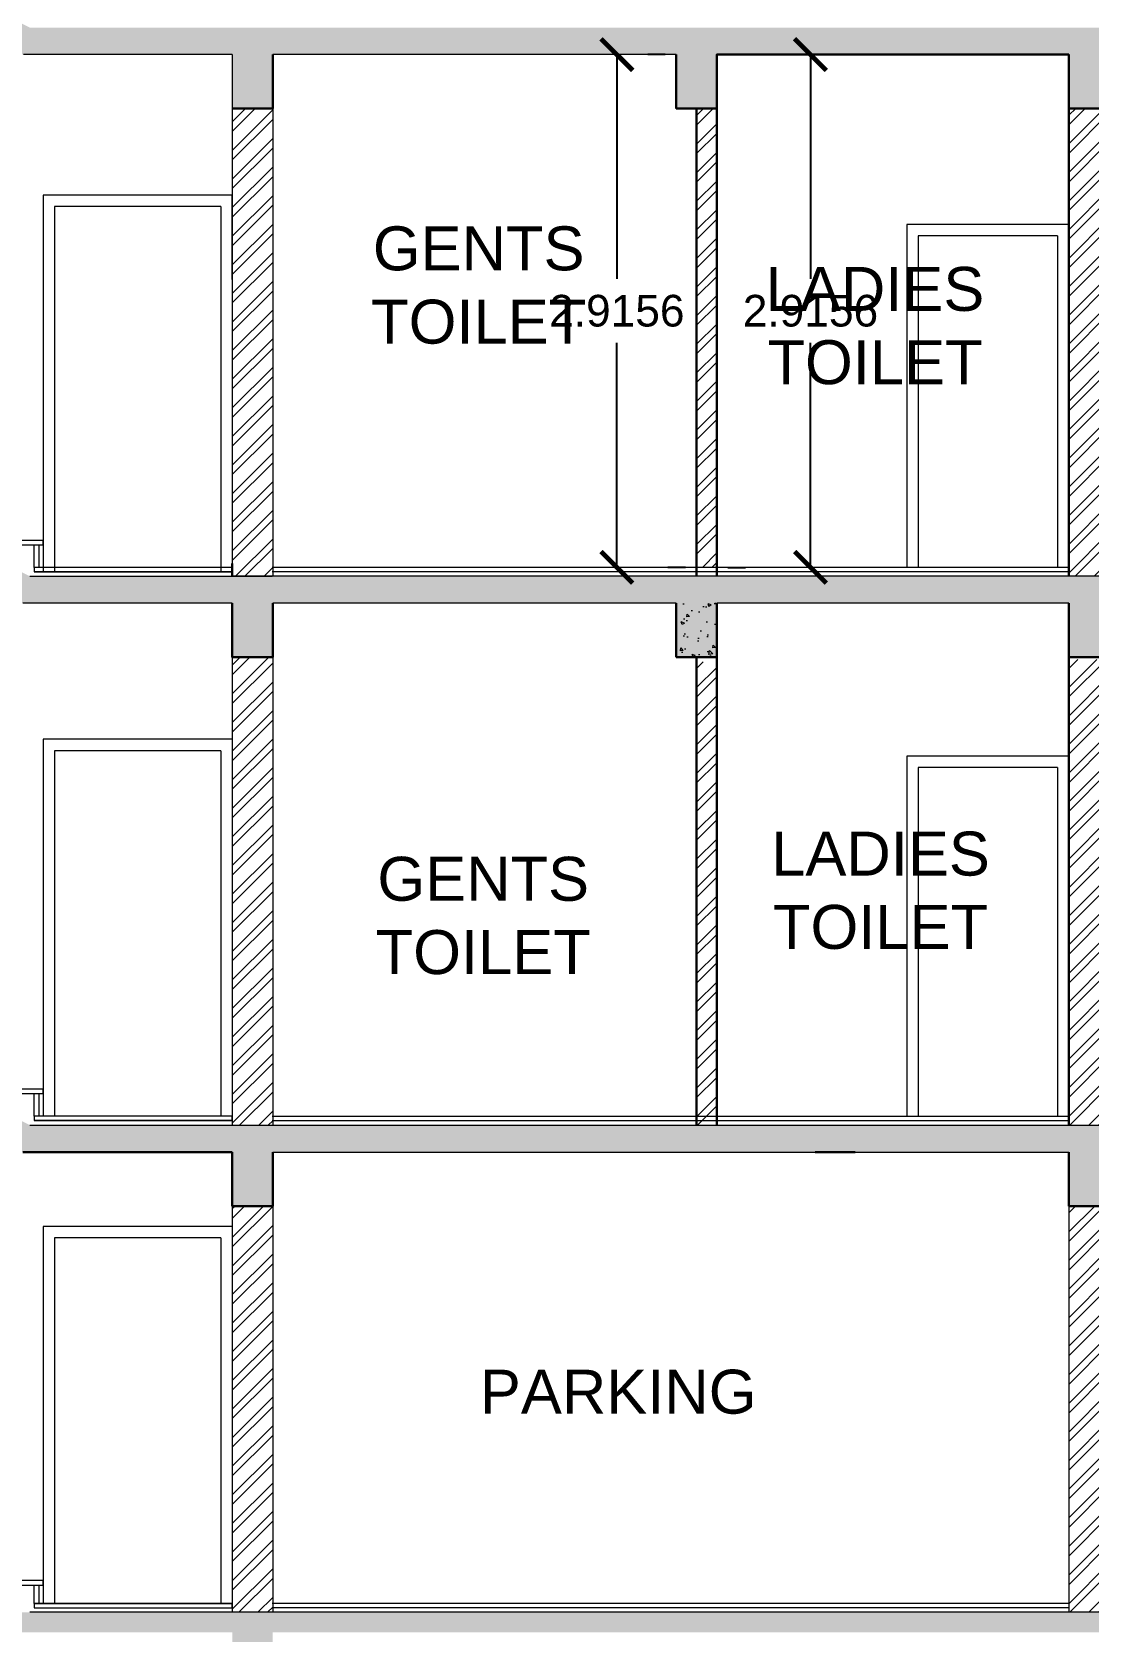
# Model space of a CAD drawing. Header units: metres. Extents: x -1560916 to -1560612, y 43591 to 43809.
# Drawn here: x -1560772.52 to -1560766.51, y 43653.31 to 43662.4 of the extents above; entities that cross this region are included whole.
import ezdxf

# ---------------------------------------------------------------- set-up
doc = ezdxf.new("R2010")
doc.units = ezdxf.units.M
doc.header["$LTSCALE"] = 750
doc.header["$MEASUREMENT"] = 0
doc.header["$PDMODE"] = 35
doc.header["$PDSIZE"] = 50
doc.linetypes.add('DOT2', pattern=[0.125, 0, -0.125])
doc.linetypes.add('PHANTOM2', pattern=[1.25, 0.625, -0.125, 0.125, -0.125, 0.125, -0.125])
doc.layers.get('0').update_dxf_attribs({"lineweight": 5})
doc.layers.get('Defpoints').update_dxf_attribs({"lineweight": 0})
for name, color, linetype, lineweight in [('AR_DOOR', 32, 'Continuous', 9), ('HAT', 8, 'Continuous', 5), ('STAIR CASE', 202, 'Continuous', 15), ('TWO WHEELER', 8, 'Continuous', 13), ('wall', 7, 'Continuous', 30)]:
    doc.layers.add(name, color=color, linetype=linetype, lineweight=lineweight)
doc.layers.add('BLK_1_FLR_1_BATH_HT', color=205, linetype='Continuous')
doc.layers.add('BLK_1_FLR_1_WC_BATH_HT', color=223, linetype='Continuous')
doc.styles.get("Standard").update_dxf_attribs({"font": 'arial.ttf'})
doc.dimstyles.get("Standard").update_dxf_attribs({"dimtxt": 0.18, "dimasz": 0.18, "dimexe": 0.18, "dimexo": 0.0625, "dimgap": 0.09, "dimtad": 1, "dimtih": 1, "dimtoh": 1, "dimdec": 4, "dimzin": 0, "dimdsep": 46, "dimtxsty": 'Standard', "dimblk": 'ARCHTICK', "dimcen": 0.09, "dimadec": 0, "dimazin": 0, "dimtfac": 1, "dimtdec": 4, "dimtofl": 0, "dimtmove": 0, "dimatfit": 3, "dimldrblk": 'ARCHTICK', "dimfxl": 1, "dimtolj": 1, "dimtzin": 0, "dimarcsym": 0})
pattern_1 = [(45, (-1559514.8348, 43421.06119), (-0.08131728, 0.08131728), []), (45, (-1559514.78058, 43421.06119), (-0.08131728, 0.08131728), [])]
pattern_2 = [(130, (-1560699.33534, 43709.03027), (-0.18330014, -0.01603668), [0.0191667, -0.2108337]), (185, (-1560699.33534, 43709.03027), (0.03545874, 0.1922272), [0.01533336, -0.16866696]), (79.5486, (-1560699.35061, 43709.02893), (-0.14784154, 0.1761904), [0.0162892, -0.17918107]), (133.8158, (-1560699.33534, 43709.08138), (-0.27273985, -0.0422994), [0.02875005, -0.31625055]), (83.3644, (-1560699.35807, 43709.07785), (-0.2388587, 0.2489417), [0.0244338, -0.2687716]), (188.8158, (-1560699.33534, 43709.08138), (-0.2388585, 0.24894185), [0.023, -0.2530004]), (159, (-1560699.3609, 43709.0686), (-0.15254318, -0.10289167), [0.0191667, -0.2108337]), (214, (-1560699.3609, 43709.0686), (-0.0621807, 0.18531644), [0.01533336, -0.16866696]), (108.5486, (-1560699.3736, 43709.06003), (-0.21472393, 0.0824246), [0.0162892, -0.17918107]), (142.5, (-1560699.33534, 43709.03027), (-0.003107524, 0.08507302), [0, -0.16662251, 0, -0.17122252, 0, -0.16930585]), (172.5, (-1560699.33534, 43709.03027), (-0.067229, 0.10079428), [0, -0.09762239, 0, -0.16278917, 0, -0.06452789]), (212.5, (-1560699.27835, 43709.03027), (-0.136421526, -0.005764033), [0, -0.063889, 0, -0.19933368, 0, -0.26450046]), (222.5, (-1560699.25279, 43709.03027), (-0.14903672, 0.02558243), [0, -0.0830557, 0, -0.132378, 0, -0.18783366])]

# ---------------------------------------------------------------- blocks, each defined once
blk = doc.blocks.new('_ArchTick')
at = {"color": 0, "linetype": 'ByBlock', "const_width": 0.15}
blk.add_lwpolyline([(-0.5, -0.5), (0.5, 0.5)], dxfattribs=at)
blk = doc.blocks.new('*D492')
at = {"layer": 'BLK_1_FLR_1_WC_BATH_HT', "color": 0, "linetype": 'DOT2', "lineweight": -2, "transparency": 16777216}
for p, q in [((-1560768.5659, 43662.2734), (-1560767.916, 43662.2734)), ((-1560768.5659, 43659.3579), (-1560767.916, 43659.3579))]:
    blk.add_line(p, q, dxfattribs=at)
at = {"layer": 'BLK_1_FLR_1_WC_BATH_HT', "color": 0, "linetype": 'PHANTOM2', "lineweight": -2, "transparency": 16777216}
for p, q in [((-1560768.096, 43662.2734), (-1560768.096, 43660.9976)), ((-1560768.096, 43659.3579), (-1560768.096, 43660.6338))]:
    blk.add_line(p, q, dxfattribs=at)
at = {"layer": 'Defpoints', "color": 0, "transparency": 16777216}
for p in [(-1560768.6284, 43662.2734), (-1560768.096, 43662.2734), (-1560768.6284, 43659.3579)]:
    blk.add_point(p, dxfattribs=at)
at = {"layer": 'BLK_1_FLR_1_WC_BATH_HT', "color": 0, "lineweight": -2, "transparency": 16777216, "xscale": 0.18, "yscale": 0.18, "zscale": 0.18}
for p, rotation in [((-1560768.096, 43662.2734), 90), ((-1560768.096, 43659.3579), 270)]:
    blk.add_blockref('_ArchTick', p, dxfattribs=dict(at, rotation=rotation))
at = {"layer": 'BLK_1_FLR_1_WC_BATH_HT', "color": 0, "transparency": 16777216, "insert": (-1560768.096, 43660.8157), "char_height": 0.18, "attachment_point": 5}
blk.add_mtext('\\A1;2.9156', dxfattribs=at)
blk = doc.blocks.new('*D493')
at = {"layer": 'BLK_1_FLR_1_BATH_HT', "color": 0, "linetype": 'DOT2', "lineweight": -2, "transparency": 16777216}
for p, q in [((-1560768.9209, 43662.2734), (-1560769.3762, 43662.2734)), ((-1560768.8059, 43659.3579), (-1560769.3762, 43659.3579))]:
    blk.add_line(p, q, dxfattribs=at)
at = {"layer": 'BLK_1_FLR_1_BATH_HT', "color": 0, "linetype": 'PHANTOM2', "lineweight": -2, "transparency": 16777216}
for p, q in [((-1560769.1962, 43662.2734), (-1560769.1962, 43660.9976)), ((-1560769.1962, 43659.3579), (-1560769.1962, 43660.6338))]:
    blk.add_line(p, q, dxfattribs=at)
at = {"layer": 'Defpoints', "color": 0, "transparency": 16777216}
for p in [(-1560769.1962, 43662.2734), (-1560768.8584, 43662.2734), (-1560768.7434, 43659.3579)]:
    blk.add_point(p, dxfattribs=at)
at = {"layer": 'BLK_1_FLR_1_BATH_HT', "color": 0, "lineweight": -2, "transparency": 16777216, "xscale": 0.18, "yscale": 0.18, "zscale": 0.18}
for p, rotation in [((-1560769.1962, 43662.2734), 90), ((-1560769.1962, 43659.3579), 270)]:
    blk.add_blockref('_ArchTick', p, dxfattribs=dict(at, rotation=rotation))
at = {"layer": 'BLK_1_FLR_1_BATH_HT', "color": 0, "transparency": 16777216, "insert": (-1560769.1962, 43660.8157), "char_height": 0.18, "attachment_point": 5}
blk.add_mtext('\\A1;2.9156', dxfattribs=at)

msp = doc.modelspace()

# ---------------------------------------------------------------- hatches: boundary and pattern name
at = {"layer": 'HAT'}
h = msp.add_hatch(dxfattribs=at)
h.set_pattern_fill('ANSI32', color=256, scale=0.306667, style=0)
h.set_pattern_definition(pattern_1)
h.paths.add_polyline_path([(-1560771.1515, 43661.96643), (-1560771.3815, 43661.96643), (-1560771.3815, 43661.14677), (-1560771.3815, 43659.33232), (-1560771.3815, 43659.30677), (-1560771.1515, 43659.30677)])
h = msp.add_hatch(dxfattribs=at)
h.set_pattern_fill('ANSI32', color=256, scale=0.306667, style=0)
h.set_pattern_definition(pattern_1)
h.paths.add_polyline_path([(-1560768.74336, 43661.96677), (-1560768.62836, 43661.96677), (-1560768.62836, 43659.35788), (-1560768.74336, 43659.35788)])
h = msp.add_hatch(dxfattribs=at)
h.set_pattern_fill('ANSI32', color=256, scale=0.306667, style=0)
h.set_pattern_definition(pattern_1)
h.paths.add_polyline_path([(-1560766.62816, 43661.96677), (-1560766.39816, 43661.96677), (-1560766.39816, 43659.30677), (-1560766.62816, 43659.30677)])
h = msp.add_hatch(dxfattribs=at)
h.set_pattern_fill('ANSI32', color=256, scale=0.306667, style=0)
h.set_pattern_definition(pattern_1)
h.paths.add_polyline_path([(-1560771.1515, 43658.84677), (-1560771.3815, 43658.84677), (-1560771.3815, 43656.18677), (-1560771.1515, 43656.18677)])
h = msp.add_hatch(dxfattribs=at)
h.set_pattern_fill('ANSI32', color=256, scale=0.306667, style=0)
h.set_pattern_definition(pattern_1)
h.paths.add_polyline_path([(-1560768.74336, 43658.82003), (-1560768.62836, 43658.82003), (-1560768.62836, 43656.18781), (-1560768.74336, 43656.18781)])
h = msp.add_hatch(dxfattribs=at)
h.set_pattern_fill('ANSI32', color=256, scale=0.306667, style=0)
h.set_pattern_definition(pattern_1)
h.paths.add_polyline_path([(-1560766.39816, 43656.18677), (-1560766.62816, 43656.18677), (-1560766.62816, 43658.83473), (-1560766.39816, 43658.83473)])
h = msp.add_hatch(dxfattribs=at)
h.set_pattern_fill('ANSI32', color=256, scale=0.306667, style=0)
h.set_pattern_definition(pattern_1)
h.paths.add_polyline_path([(-1560771.1515, 43655.72677), (-1560771.3815, 43655.72677), (-1560771.3815, 43653.41677), (-1560771.1515, 43653.41677)])
h = msp.add_hatch(dxfattribs=at)
h.set_pattern_fill('ANSI32', color=256, scale=0.306667, style=0)
h.set_pattern_definition([(45, (-1559514.8348, 43418.29119), (-0.08131728, 0.08131728), []), (45, (-1559514.78058, 43418.29119), (-0.08131728, 0.08131728), [])])
h.paths.add_polyline_path([(-1560766.39816, 43653.41677), (-1560766.62816, 43653.41677), (-1560766.62816, 43655.72677), (-1560766.39816, 43655.72677)])
at = {"layer": 'TWO WHEELER'}
h = msp.add_hatch(dxfattribs=at)
h.set_pattern_fill('AR-CONC', color=256, scale=0.025556, style=0)
h.set_pattern_definition([(130, (-1560699.33551, 43705.90993), (-0.18330014, -0.01603668), [0.0191667, -0.2108337]), (185, (-1560699.3355, 43705.90993), (0.03545874, 0.1922272), [0.01533336, -0.16866696]), (79.5486, (-1560699.35078, 43705.9086), (-0.14784154, 0.1761904), [0.0162892, -0.17918107]), (133.8158, (-1560699.3355, 43705.96104), (-0.27273985, -0.0422994), [0.02875005, -0.31625055]), (83.3644, (-1560699.35824, 43705.95752), (-0.2388587, 0.2489417), [0.0244338, -0.2687716]), (188.8158, (-1560699.3355, 43705.96104), (-0.2388585, 0.24894185), [0.023, -0.2530004]), (159, (-1560699.36106, 43705.94827), (-0.15254318, -0.10289167), [0.0191667, -0.2108337]), (214, (-1560699.36106, 43705.94827), (-0.0621807, 0.18531644), [0.01533336, -0.16866696]), (108.5486, (-1560699.37378, 43705.9397), (-0.21472393, 0.0824246), [0.0162892, -0.17918107]), (142.5, (-1560699.33551, 43705.90993), (-0.003107524, 0.08507302), [0, -0.16662251, 0, -0.17122252, 0, -0.16930585]), (172.5, (-1560699.33551, 43705.90993), (-0.067229, 0.10079428), [0, -0.09762239, 0, -0.16278917, 0, -0.06452789]), (212.5, (-1560699.27852, 43705.90993), (-0.136421526, -0.005764033), [0, -0.063889, 0, -0.19933368, 0, -0.26450046]), (222.5, (-1560699.25296, 43705.90993), (-0.14903672, 0.02558243), [0, -0.0830557, 0, -0.132378, 0, -0.18783366])])
h.paths.add_polyline_path([(-1560761.84368, 43662.21164), (-1560761.83256, 43662.20589), (-1560761.83256, 43662.19893), (-1560761.84368, 43662.19318), (-1560761.83974, 43662.18935), (-1560761.8304, 43662.19893), (-1560761.8304, 43662.20589), (-1560761.83974, 43662.21547)], flags=16)
h.paths.add_polyline_path([(-1560768.85853, 43662.27344), (-1560768.62853, 43662.27344), (-1560768.62853, 43661.96643), (-1560768.85853, 43661.96643)])
h.paths.add_polyline_path([(-1560761.79784, 43661.96677), (-1560761.79784, 43662.42674), (-1560772.53082, 43662.42643), (-1560776.2115, 43664.26677), (-1560777.43502, 43664.26677), (-1560777.43502, 43663.88313), (-1560777.20816, 43663.88313), (-1560777.20816, 43664.11177), (-1560776.24809, 43664.11177), (-1560772.57142, 43662.27344), (-1560771.3815, 43662.27344), (-1560771.3815, 43661.96677), (-1560771.15167, 43661.96677), (-1560771.15167, 43662.27344), (-1560766.62816, 43662.27344), (-1560766.62816, 43661.96677), (-1560766.39833, 43661.96677), (-1560766.39833, 43662.27344), (-1560762.02784, 43662.27344), (-1560762.02784, 43661.96677)])
h = msp.add_hatch(dxfattribs=at)
h.set_pattern_fill('AR-CONC', color=256, scale=0.025556, style=0)
h.set_pattern_definition([(130, (-1560699.33534, 43702.79027), (-0.18330014, -0.01603668), [0.0191667, -0.2108337]), (185, (-1560699.33534, 43702.79027), (0.03545874, 0.1922272), [0.01533336, -0.16866696]), (79.5486, (-1560699.35061, 43702.78893), (-0.14784154, 0.1761904), [0.0162892, -0.17918107]), (133.8158, (-1560699.33534, 43702.84138), (-0.27273985, -0.0422994), [0.02875005, -0.31625055]), (83.3644, (-1560699.35807, 43702.83785), (-0.2388587, 0.2489417), [0.0244338, -0.2687716]), (188.8158, (-1560699.33534, 43702.84138), (-0.2388585, 0.24894185), [0.023, -0.2530004]), (159, (-1560699.3609, 43702.8286), (-0.15254318, -0.10289167), [0.0191667, -0.2108337]), (214, (-1560699.3609, 43702.8286), (-0.0621807, 0.18531644), [0.01533336, -0.16866696]), (108.5486, (-1560699.3736, 43702.82003), (-0.21472393, 0.0824246), [0.0162892, -0.17918107]), (142.5, (-1560699.33534, 43702.79027), (-0.003107524, 0.08507302), [0, -0.16662251, 0, -0.17122252, 0, -0.16930585]), (172.5, (-1560699.33534, 43702.79027), (-0.067229, 0.10079428), [0, -0.09762239, 0, -0.16278917, 0, -0.06452789]), (212.5, (-1560699.27835, 43702.79027), (-0.136421526, -0.005764033), [0, -0.063889, 0, -0.19933368, 0, -0.26450046]), (222.5, (-1560699.25279, 43702.79027), (-0.14903672, 0.02558243), [0, -0.0830557, 0, -0.132378, 0, -0.18783366])])
h.paths.add_polyline_path([(-1560761.84351, 43659.09198), (-1560761.83239, 43659.08623), (-1560761.83239, 43659.07927), (-1560761.84351, 43659.07352), (-1560761.83957, 43659.06969), (-1560761.83023, 43659.07927), (-1560761.83023, 43659.08623), (-1560761.83957, 43659.09581)], flags=16)
h.paths.add_polyline_path([(-1560768.85836, 43659.15377), (-1560768.62836, 43659.15377), (-1560768.62836, 43658.84677), (-1560768.85836, 43658.84677)])
h.paths.add_polyline_path([(-1560761.79767, 43659.15377), (-1560761.79784, 43659.15377), (-1560761.79784, 43659.30677), (-1560772.53065, 43659.30677), (-1560776.21132, 43661.1471), (-1560777.43485, 43661.1471), (-1560777.43485, 43660.76347), (-1560777.20799, 43660.76347), (-1560777.20799, 43660.9921), (-1560776.24791, 43660.9921), (-1560772.57125, 43659.15377), (-1560771.38132, 43659.15377), (-1560771.38132, 43658.8471), (-1560771.1515, 43658.8471), (-1560771.1515, 43659.15377), (-1560766.62799, 43659.15377), (-1560766.62799, 43658.8471), (-1560766.39816, 43658.8471), (-1560766.39816, 43659.15377), (-1560762.02767, 43659.15377), (-1560762.02767, 43658.8471), (-1560761.79767, 43658.8471)])
h = msp.add_hatch(dxfattribs=at)
h.set_pattern_fill('AR-CONC', color=256, scale=0.025556, style=0)
h.set_pattern_definition(pattern_2)
h.paths.add_polyline_path([(-1560768.85836, 43659.15344), (-1560768.62836, 43659.15344), (-1560768.62836, 43658.84677), (-1560768.85836, 43658.84677)])
h = msp.add_hatch(dxfattribs=at)
h.set_pattern_fill('AR-CONC', color=256, scale=0.025556, style=0)
h.set_pattern_definition([(50, (-1559296.09928, 43592.11483), (0.183300143, -0.016036685), [0.0191667, -0.2108337]), (355, (-1559296.09928, 43592.11483), (-0.035458736, 0.192227213), [0.01533336, -0.16866696]), (100.451444, (-1559296.084, 43592.11349), (0.147841407, 0.176190526), [0.016289189, -0.179181074]), (46.1842, (-1559296.09928, 43592.16594), (0.272739926, -0.042299445), [0.02875005, -0.31625055]), (96.635635, (-1559296.07655, 43592.1624), (0.23885847, 0.248941853), [0.024433797, -0.26877176]), (351.184164, (-1559296.09928, 43592.16594), (0.23885847, 0.248941853), [0.02300004, -0.25300044]), (21, (-1559296.07372, 43592.15316), (0.152543179, -0.102891673), [0.0191667, -0.2108337]), (326, (-1559296.07372, 43592.15316), (0.062180693, 0.185316445), [0.01533336, -0.16866696]), (71.451445, (-1559296.061, 43592.14459), (0.21472387, 0.082424771), [0.016289188, -0.179181074]), (37.5, (-1559296.099275, 43592.11483), (0.003107524, 0.0850730217), [0, -0.166622512, 0, -0.17122252, 0, -0.16930585]), (7.5, (-1559296.099275, 43592.11483), (0.0672289987, 0.1007942794), [0, -0.097622392, 0, -0.162789172, 0, -0.06452789]), (327.5, (-1559296.156264, 43592.11483), (0.1364215265, -0.0057640328), [0, -0.063889, 0, -0.19933368, 0, -0.26450046]), (317.5, (-1559296.18182, 43592.11483), (0.149036725, 0.025582429), [0, -0.0830557, 0, -0.132378008, 0, -0.18783366])])
h.paths.add_polyline_path([(-1560771.3815, 43656.03344), (-1560772.57142, 43656.03344), (-1560776.24809, 43657.87177), (-1560777.20816, 43657.87177), (-1560777.20816, 43657.64313), (-1560777.43502, 43657.64313), (-1560777.43502, 43658.02677), (-1560776.2115, 43658.02677), (-1560772.5315, 43656.18677), (-1560760.92006, 43656.18677), (-1560760.92006, 43656.03344), (-1560761.79784, 43656.03344), (-1560761.79784, 43655.72677), (-1560762.02784, 43655.72677), (-1560762.02784, 43656.03344), (-1560766.39816, 43656.03344), (-1560766.39816, 43655.72677), (-1560766.62816, 43655.72677), (-1560766.62816, 43656.03344), (-1560771.1515, 43656.03344), (-1560771.1515, 43655.72677), (-1560771.3815, 43655.72677)])
h = msp.add_hatch(dxfattribs=at)
h.set_pattern_fill('AR-CONC', color=256, scale=0.025556, style=0)
h.set_pattern_definition(pattern_2)
h.paths.add_polyline_path([(-1560772.9268, 43653.41677), (-1560761.79784, 43653.41677), (-1560761.79784, 43653.30377), (-1560771.1515, 43653.30377), (-1560771.1515, 43652.95677), (-1560771.3815, 43652.95677), (-1560771.3815, 43653.30377), (-1560772.66169, 43653.30377)])

# ---------------------------------------------------------------- linework, layer by layer
for p, q in [((-1560771.3815, 43662.27344), (-1560772.56769, 43662.27344)), ((-1560771.3815, 43662.27344), (-1560772.56769, 43662.27344)), ((-1560771.3815, 43662.27344), (-1560771.3815, 43661.14677)), ((-1560768.85836, 43662.27344), (-1560771.1515, 43662.27344)), ((-1560766.62816, 43662.27344), (-1560768.62836, 43662.27344)), ((-1560771.1515, 43662.09832), (-1560771.1515, 43659.30677)), ((-1560771.3815, 43660.99344), (-1560771.3815, 43661.47456)), ((-1560771.3815, 43660.99344), (-1560771.3815, 43659.30677)), ((-1560771.3815, 43659.9971), (-1560771.3815, 43659.30677)), ((-1560772.5315, 43659.30677), (-1560771.15463, 43659.30677)), ((-1560771.3815, 43659.35788), (-1560772.50594, 43659.35788)), ((-1560771.3815, 43659.33232), (-1560772.50594, 43659.33232)), ((-1560771.3815, 43659.33232), (-1560772.50594, 43659.33232)), ((-1560761.79784, 43659.30677), (-1560771.3815, 43659.30677)), ((-1560771.3815, 43659.15344), (-1560772.57142, 43659.15344)), ((-1560771.3815, 43659.15344), (-1560772.56769, 43659.15344)), ((-1560771.3815, 43659.15344), (-1560771.3815, 43656.18677)), ((-1560768.85836, 43659.15344), (-1560771.1515, 43659.15344)), ((-1560766.62816, 43659.15344), (-1560768.62836, 43659.15344)), ((-1560771.1515, 43658.84677), (-1560771.1515, 43656.18677)), ((-1560771.3815, 43658.329), (-1560771.3815, 43656.18677)), ((-1560772.5315, 43656.18677), (-1560771.15463, 43656.18677)), ((-1560771.3815, 43656.21232), (-1560772.50594, 43656.21232)), ((-1560771.3815, 43656.18677), (-1560761.79784, 43656.18677)), ((-1560771.1515, 43656.03344), (-1560768.06939, 43656.03344)), ((-1560767.84253, 43656.03344), (-1560766.62816, 43656.03344)), ((-1560771.3815, 43655.72677), (-1560771.3815, 43653.41677)), ((-1560771.1515, 43655.72677), (-1560771.1515, 43653.41677)), ((-1560766.62816, 43655.72677), (-1560766.62816, 43653.41677)), ((-1560771.3815, 43655.61011), (-1560771.3815, 43653.41677)), ((-1560761.79784, 43653.41677), (-1560772.5315, 43653.41677))]:
    msp.add_line(p, q)
at = {"layer": 'AR_DOOR'}
for p, q in [((-1560772.45483, 43661.47456), (-1560772.45483, 43659.33232)), ((-1560771.3815, 43661.47456), (-1560772.45483, 43661.47456)), ((-1560771.3815, 43661.47456), (-1560771.3815, 43659.33232)), ((-1560772.39094, 43661.40956), (-1560772.39094, 43659.33232)), ((-1560771.44538, 43661.40956), (-1560772.39094, 43661.40956)), ((-1560771.44538, 43661.40956), (-1560771.44538, 43659.33232)), ((-1560766.62816, 43661.44088), (-1560766.62816, 43659.35788)), ((-1560772.45483, 43661.3061), (-1560772.45483, 43659.35788)), ((-1560767.54816, 43661.3061), (-1560767.54816, 43659.35788)), ((-1560766.62816, 43661.3061), (-1560767.54816, 43661.3061)), ((-1560772.39094, 43661.24221), (-1560772.39094, 43659.35788)), ((-1560767.48427, 43661.24221), (-1560767.48427, 43659.35788)), ((-1560766.69205, 43661.24221), (-1560767.48427, 43661.24221)), ((-1560766.69205, 43661.24221), (-1560766.69205, 43659.35788)), ((-1560772.45483, 43658.38011), (-1560772.45483, 43656.23788)), ((-1560771.3815, 43658.38011), (-1560772.45483, 43658.38011)), ((-1560772.39094, 43658.31511), (-1560772.39094, 43656.23788)), ((-1560771.44538, 43658.31511), (-1560772.39094, 43658.31511)), ((-1560771.44538, 43658.31511), (-1560771.44538, 43656.23788)), ((-1560771.3815, 43658.329), (-1560771.3815, 43656.18677)), ((-1560767.54816, 43658.28455), (-1560767.54816, 43656.23788)), ((-1560766.62816, 43658.28455), (-1560767.54816, 43658.28455)), ((-1560766.62816, 43658.28455), (-1560766.62816, 43656.23788)), ((-1560767.48427, 43658.22066), (-1560767.48427, 43656.23788)), ((-1560766.69205, 43658.22066), (-1560767.48427, 43658.22066)), ((-1560766.69205, 43658.22066), (-1560766.69205, 43656.23788)), ((-1560772.45483, 43655.61011), (-1560772.45483, 43653.46788)), ((-1560771.3815, 43655.61011), (-1560772.45483, 43655.61011)), ((-1560772.39094, 43655.54511), (-1560772.39094, 43653.46788)), ((-1560771.44538, 43655.54511), (-1560772.39094, 43655.54511)), ((-1560771.44538, 43655.54511), (-1560771.44538, 43653.46788)), ((-1560771.3815, 43655.61011), (-1560771.3815, 43653.46788))]:
    msp.add_line(p, q, dxfattribs=at)
at = {"layer": 'STAIR CASE'}
for p, q in [((-1560766.62816, 43659.35788), (-1560771.15463, 43659.35788)), ((-1560766.62816, 43659.33232), (-1560771.15463, 43659.33232)), ((-1560771.15463, 43656.23788), (-1560766.62816, 43656.23788)), ((-1560771.15463, 43656.21232), (-1560766.62816, 43656.21232)), ((-1560772.50594, 43653.46788), (-1560771.3815, 43653.46788)), ((-1560766.62816, 43653.46788), (-1560771.15463, 43653.46788)), ((-1560772.50594, 43653.44232), (-1560771.3815, 43653.44232)), ((-1560766.62816, 43653.44232), (-1560771.15463, 43653.44232))]:
    msp.add_line(p, q, dxfattribs=at)
for points in [[(-1560772.45483, 43659.51121), (-1560772.81261, 43659.51121), (-1560772.81261, 43659.48566), (-1560772.45483, 43659.48566)], [(-1560772.50594, 43659.48566), (-1560772.48038, 43659.48566), (-1560772.48038, 43659.35788), (-1560772.50594, 43659.35788)], [(-1560771.3815, 43659.35788), (-1560772.50594, 43659.35788), (-1560772.50594, 43659.33232), (-1560771.3815, 43659.33232)], [(-1560771.3815, 43659.35788), (-1560772.50594, 43659.35788), (-1560772.50594, 43659.33232), (-1560771.3815, 43659.33232)], [(-1560772.45483, 43656.39121), (-1560772.81261, 43656.39121), (-1560772.81261, 43656.36566), (-1560772.45483, 43656.36566)], [(-1560772.50594, 43656.36566), (-1560772.48038, 43656.36566), (-1560772.48038, 43656.23788), (-1560772.50594, 43656.23788)], [(-1560771.3815, 43656.23788), (-1560772.50594, 43656.23788), (-1560772.50594, 43656.21232), (-1560771.3815, 43656.21232)], [(-1560772.8115, 43653.57177), (-1560772.4565, 43653.57177), (-1560772.4565, 43653.59677), (-1560772.8115, 43653.59677)], [(-1560772.50657, 43653.57177), (-1560772.48101, 43653.57177), (-1560772.48101, 43653.46788), (-1560772.50657, 43653.46788)], [(-1560772.50594, 43653.44232), (-1560771.3815, 43653.44232), (-1560771.3815, 43653.46788), (-1560772.50594, 43653.46788)]]:
    msp.add_lwpolyline(points, close=True, dxfattribs=at)
at = {"layer": 'wall'}
for p, q in [((-1560768.62836, 43662.27344), (-1560766.62816, 43662.27344)), ((-1560768.62836, 43659.30677), (-1560768.62836, 43662.04721)), ((-1560766.62816, 43659.30677), (-1560766.62816, 43662.04721)), ((-1560768.74336, 43659.30677), (-1560768.74336, 43661.96677)), ((-1560768.62836, 43659.30677), (-1560768.62836, 43659.9971)), ((-1560766.62816, 43659.9971), (-1560766.62816, 43659.30677)), ((-1560768.74336, 43659.30677), (-1560768.74336, 43659.69044)), ((-1560768.85836, 43658.84677), (-1560768.85836, 43659.15344)), ((-1560768.62836, 43658.84677), (-1560768.62836, 43659.15344)), ((-1560766.62816, 43659.15344), (-1560766.62816, 43658.84677)), ((-1560771.3815, 43658.84677), (-1560771.1515, 43658.84677)), ((-1560768.62836, 43658.84677), (-1560768.85836, 43658.84677)), ((-1560768.74336, 43656.18677), (-1560768.74336, 43658.84677)), ((-1560768.62836, 43656.18677), (-1560768.62836, 43658.84677)), ((-1560766.62816, 43658.84677), (-1560766.62816, 43656.18677)), ((-1560766.39816, 43658.84677), (-1560766.62816, 43658.84677)), ((-1560771.3815, 43656.03344), (-1560772.57142, 43656.03344)), ((-1560771.1515, 43656.03344), (-1560771.1515, 43655.72677)), ((-1560768.06939, 43656.03344), (-1560767.84253, 43656.03344)), ((-1560766.62816, 43656.03344), (-1560766.62816, 43655.72677)), ((-1560766.62816, 43655.72677), (-1560766.62816, 43656.03344)), ((-1560766.39816, 43655.72677), (-1560766.62816, 43655.72677))]:
    msp.add_line(p, q, dxfattribs=at)
for points in [[(-1560771.3815, 43661.96643), (-1560771.1515, 43661.96643), (-1560771.1515, 43662.27344)], [(-1560768.85836, 43662.27344), (-1560768.85836, 43661.96677), (-1560768.62836, 43661.96677), (-1560768.62836, 43662.27344), (-1560766.62816, 43662.27344), (-1560766.62816, 43661.96677), (-1560766.39816, 43661.96677), (-1560766.39816, 43662.27344)], [(-1560771.3815, 43659.37913), (-1560771.3815, 43659.30677)], [(-1560771.3815, 43659.15344), (-1560771.3815, 43658.84677), (-1560771.1515, 43658.84677), (-1560771.1515, 43659.15344)], [(-1560766.62816, 43658.84677), (-1560766.39816, 43658.84677)], [(-1560771.3815, 43656.03344), (-1560771.3815, 43655.72677), (-1560771.1515, 43655.72677)]]:
    msp.add_lwpolyline(points, dxfattribs=at)

# ---------------------------------------------------------------- texts
at = {"color": 4, "char_height": 0.25, "attachment_point": 5}
for s, insert in [('\\A1;GENTS\\PTOILET', (-1560769.98107, 43660.96127)), ('\\A1;LADIES\\PTOILET', (-1560767.72919, 43660.73072)), ('\\A1;LADIES\\PTOILET', (-1560767.69797, 43657.52024)), ('\\A1;GENTS\\PTOILET', (-1560769.95547, 43657.37704)), ('PARKING', (-1560769.18849, 43654.66941))]:
    msp.add_mtext(s, dxfattribs=dict(at, insert=insert))

# ---------------------------------------------------------------- dimensions: what is measured, and where the dimension line sits
at = {"layer": 'BLK_1_FLR_1_BATH_HT'}
dim = msp.add_linear_dim(base=(-1560769.19617, 43662.27344), p1=(-1560768.74336, 43659.35788), p2=(-1560768.85836, 43662.27344), angle=90, dimstyle='Standard', override={"dimfxl": 0, "dimarcsym": 2}, dxfattribs=at)
dim.commit()
dim.dimension.update_dxf_attribs({"geometry": '*D493', "text_midpoint": (-1560769.19617, 43660.81566)})
at = {"layer": 'BLK_1_FLR_1_WC_BATH_HT'}
dim = msp.add_linear_dim(base=(-1560768.09597, 43662.27344), p1=(-1560768.62836, 43659.35788), p2=(-1560768.62836, 43662.27344), angle=90, dimstyle='Standard', override={"dimfxl": 0, "dimarcsym": 2}, dxfattribs=at)
dim.commit()
dim.dimension.update_dxf_attribs({"geometry": '*D492', "text_midpoint": (-1560768.09597, 43660.81566)})

doc.saveas('drawing.dxf')
